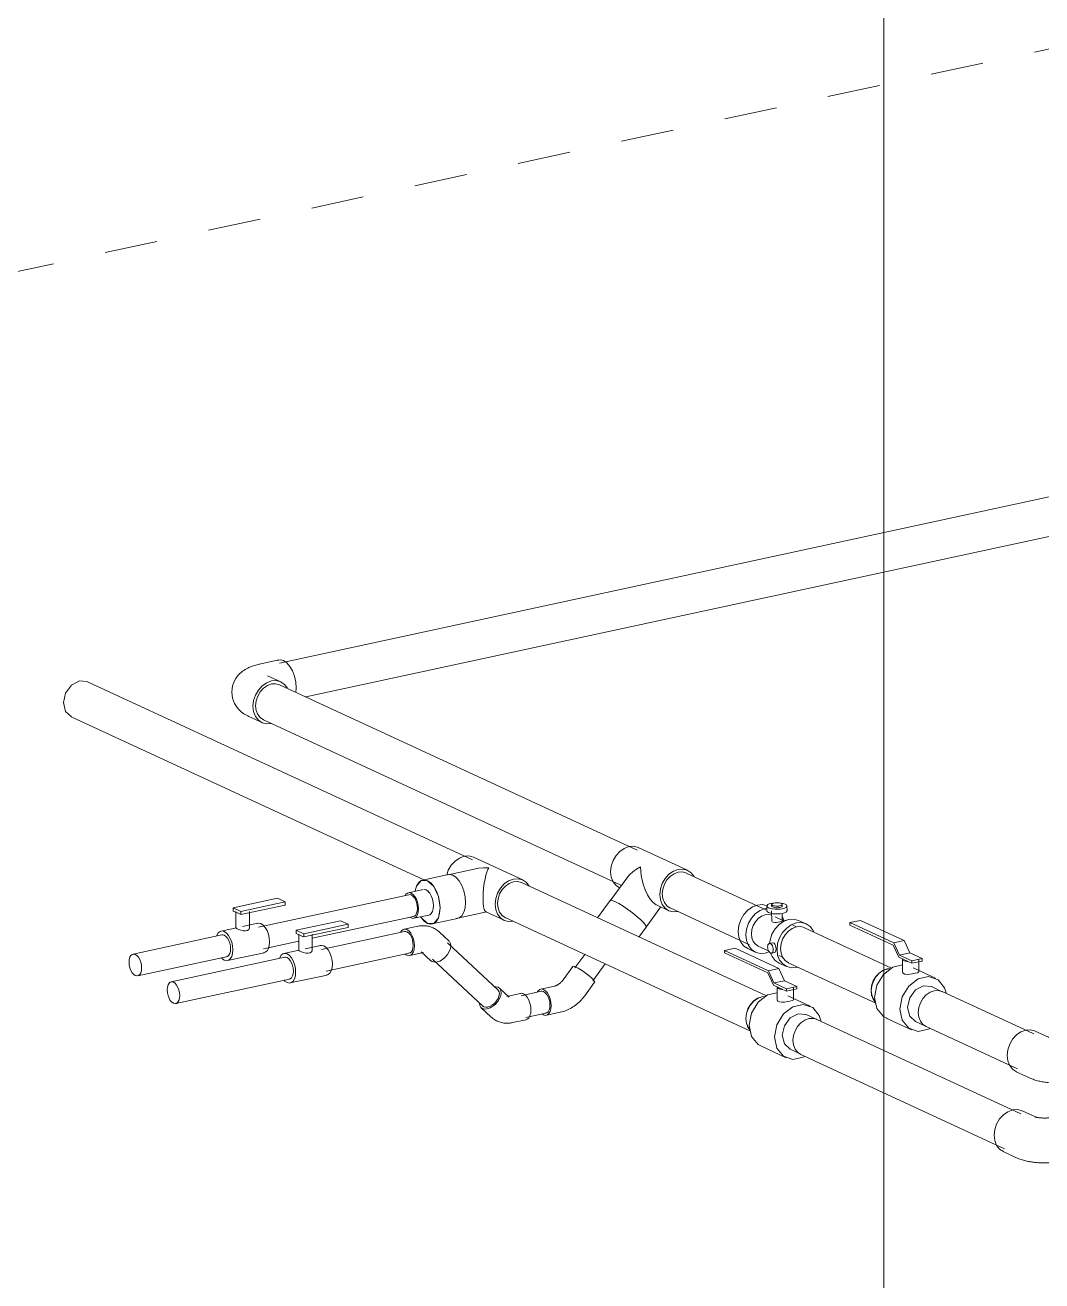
# Model space of a CAD drawing. Header units: metres. Extents: x 63 to 378, y -27 to 78.
# Drawn here: x 366.447 to 368.372, y -13.561 to -11.184 of the extents above; entities that cross this region are included whole.
import ezdxf

# ---------------------------------------------------------------- set-up
doc = ezdxf.new("R2010")
doc.units = ezdxf.units.M
doc.linetypes.add('Centre', pattern=[0.03175, 0.00635, -0.004763, 0.015875, -0.004763])
doc.layers.add('A-FLOR-LEVL', color=7, linetype='Continuous', lineweight=9)
doc.layers.add('P-PIPE', color=7, linetype='Continuous', lineweight=18)
doc.layers.add('G-ANNO-SYMB', color=7, linetype='Continuous', lineweight=9, true_color=0x0091c9)

# ---------------------------------------------------------------- blocks, each defined once
blk = doc.blocks.new('V_C_S - 1_2_-2_ - 2 1_2_-1718182-3D BUITRON TUBERIA')
at = {"layer": 'P-PIPE', "color": 1, "true_color": 0xff0000}
for p, q in [((24.5222, -12.8517), (24.5223, -12.8608)), ((24.5312, -12.8487), (24.5312, -12.8517)), ((24.5356, -12.8461), (24.5339, -12.8465)), ((24.5513, -12.8517), (24.5513, -12.8487)), ((24.5604, -12.8607), (24.5603, -12.8517)), ((24.5312, -12.8607), (24.5313, -12.8799)), ((24.5551, -12.8803), (24.5377, -12.8722)), ((24.5514, -12.8798), (24.5514, -12.8658)), ((24.5544, -12.8799), (24.5515, -12.8719)), ((24.5577, -12.8787), (24.5543, -12.8795)), ((24.5967, -12.8855), (24.5824, -12.8789)), ((24.5771, -12.8904), (24.5712, -12.8877)), ((24.5057, -12.9274), (24.5263, -12.9369)), ((24.5329, -12.9211), (24.5269, -12.9224)), ((24.5321, -12.9214), (24.5329, -12.9211)), ((24.486, -12.9323), (24.5003, -12.9389)), ((24.531, -12.941), (24.537, -12.9397)), ((24.5446, -12.9454), (24.5504, -12.9481)), ((24.5451, -12.9596), (24.5594, -12.9662))]:
    blk.add_line(p, q, dxfattribs=at)
for points in [[(24.468, -12.8999, 0), (24.4692, -12.8887, 0), (24.4729, -12.8778, 0), (24.4787, -12.8678, 0), (24.4863, -12.8594, 0), (24.4951, -12.8533, 0), (24.5046, -12.8498, 0), (24.5141, -12.8491, 0), (24.5225, -12.8512, 0)], [(24.5223, -12.8558, 0), (24.5189, -12.8564, 0), (24.5094, -12.8599, 0), (24.5006, -12.866, 0), (24.493, -12.8744, 0), (24.4872, -12.8844, 0), (24.4835, -12.8954, 0), (24.4823, -12.9065, 0)], [(24.5305, -12.8467, 0), (24.5268, -12.8478, 0), (24.5241, -12.8491, 0), (24.5226, -12.8506, 0), (24.5223, -12.8522, 0), (24.5233, -12.8537, 0), (24.5256, -12.8551, 0), (24.5289, -12.8563, 0), (24.533, -12.8571, 0), (24.5378, -12.8576, 0), (24.5427, -12.8577, 0), (24.5476, -12.8574, 0), (24.552, -12.8567, 0)], [(24.5417, -12.8457, 0), (24.5399, -12.8457, 0), (24.535, -12.846, 0), (24.5305, -12.8467, 0)], [(24.5337, -12.8466, 0), (24.5322, -12.8473, 0), (24.5314, -12.8481, 0), (24.5313, -12.8489, 0), (24.5318, -12.8497, 0), (24.533, -12.8505, 0), (24.5347, -12.8511, 0), (24.5369, -12.8516, 0), (24.5394, -12.8518, 0), (24.542, -12.8519, 0), (24.5446, -12.8517, 0), (24.547, -12.8513, 0)], [(24.547, -12.8543, 0), (24.5446, -12.8547, 0), (24.542, -12.8549, 0), (24.5394, -12.8548, 0), (24.5369, -12.8546, 0), (24.5347, -12.8541, 0), (24.533, -12.8535, 0), (24.5318, -12.8528, 0), (24.5313, -12.8519, 0), (24.5314, -12.8511, 0), (24.5322, -12.8503, 0)], [(24.547, -12.8513, 0), (24.5489, -12.8507, 0), (24.5503, -12.85, 0), (24.5512, -12.8493, 0), (24.5513, -12.8484, 0), (24.5508, -12.8476, 0), (24.5496, -12.8469, 0), (24.5478, -12.8463, 0), (24.5456, -12.8458, 0), (24.5431, -12.8455, 0), (24.5405, -12.8455, 0), (24.538, -12.8457, 0), (24.5356, -12.8461, 0)], [(24.552, -12.8567, 0), (24.5557, -12.8556, 0), (24.5585, -12.8543, 0), (24.56, -12.8528, 0), (24.5603, -12.8512, 0), (24.5593, -12.8497, 0), (24.557, -12.8483, 0), (24.5537, -12.8471, 0), (24.5495, -12.8462, 0), (24.5448, -12.8458, 0)], [(24.5508, -12.8506, 0), (24.5513, -12.8514, 0), (24.5512, -12.8523, 0), (24.5503, -12.8531, 0), (24.5489, -12.8538, 0), (24.547, -12.8543, 0)], [(24.5313, -12.8693, 0), (24.5257, -12.868, 0), (24.519, -12.8684, 0), (24.5122, -12.8709, 0), (24.5058, -12.8753, 0), (24.5004, -12.8813, 0), (24.4963, -12.8884, 0), (24.4937, -12.8963, 0), (24.4928, -12.9043, 0)], [(24.552, -12.8657, 0), (24.5476, -12.8664, 0), (24.5427, -12.8667, 0), (24.5378, -12.8667, 0), (24.533, -12.8662, 0), (24.5289, -12.8653, 0), (24.5256, -12.8642, 0), (24.5233, -12.8627, 0), (24.5223, -12.8612, 0)], [(24.5272, -12.923, 0), (24.5283, -12.9161, 0), (24.5319, -12.9051, 0), (24.5378, -12.8951, 0), (24.5453, -12.8867, 0), (24.5542, -12.8806, 0), (24.5637, -12.8771, 0), (24.5732, -12.8765, 0), (24.5821, -12.8788, 0)], [(24.547, -12.8814, 0), (24.5438, -12.8821, 0), (24.5403, -12.8826, 0), (24.537, -12.8828, 0), (24.5341, -12.8825, 0), (24.5322, -12.8816, 0), (24.5313, -12.8802, 0)], [(24.5514, -12.8797, 0), (24.551, -12.8803, 0), (24.5495, -12.8808, 0), (24.547, -12.8814, 0)], [(24.5603, -12.8602, 0), (24.56, -12.8618, 0), (24.5585, -12.8633, 0), (24.5558, -12.8646, 0), (24.552, -12.8657, 0)], [(24.5565, -12.8795, 0), (24.5572, -12.8789, 0), (24.5581, -12.8787, 0), (24.559, -12.8789, 0)], [(24.4864, -12.9324, 0), (24.4788, -12.9274, 0), (24.4729, -12.9199, 0), (24.4692, -12.9106, 0), (24.468, -12.8999, 0)], [(24.4928, -12.9043, 0), (24.4937, -12.9119, 0), (24.4963, -12.9186, 0), (24.5005, -12.9239, 0), (24.5059, -12.9275, 0)], [(24.6114, -12.9009, 0), (24.6098, -12.8979, 0), (24.604, -12.8904, 0), (24.5964, -12.8854, 0), (24.5875, -12.8831, 0), (24.578, -12.8837, 0), (24.5685, -12.8872, 0), (24.5597, -12.8934, 0), (24.5521, -12.9017, 0), (24.5463, -12.9117, 0), (24.5426, -12.9227, 0), (24.5414, -12.9339, 0)], [(24.4823, -12.9065, 0), (24.4836, -12.9172, 0), (24.4872, -12.9266, 0), (24.4931, -12.934, 0), (24.5007, -12.9391, 0), (24.5096, -12.9413, 0), (24.5191, -12.9407, 0), (24.527, -12.938, 0)], [(24.5343, -12.9342, 0), (24.5342, -12.9318, 0), (24.5336, -12.9294, 0), (24.5328, -12.9271, 0), (24.5316, -12.9251, 0), (24.5303, -12.9236, 0), (24.529, -12.9227, 0), (24.5276, -12.9223, 0), (24.5263, -12.9226, 0), (24.5252, -12.9236, 0), (24.5243, -12.925, 0), (24.5238, -12.927, 0), (24.5236, -12.9292, 0)], [(24.5236, -12.9292, 0), (24.5238, -12.9317, 0), (24.5243, -12.9341, 0), (24.5252, -12.9363, 0), (24.5263, -12.9383, 0), (24.5276, -12.9398, 0), (24.529, -12.9407, 0), (24.5304, -12.9411, 0), (24.5317, -12.9408, 0), (24.5328, -12.9399, 0), (24.5336, -12.9384, 0), (24.5342, -12.9365, 0), (24.5343, -12.9342, 0)], [(24.5341, -12.9211, 0), (24.536, -12.9219, 0), (24.5375, -12.9239, 0), (24.5387, -12.9266, 0), (24.5394, -12.9298, 0), (24.5396, -12.9331, 0)], [(24.5455, -12.9598, 0), (24.5379, -12.9547, 0), (24.532, -12.9473, 0), (24.5292, -12.9409, 0)], [(24.5396, -12.9331, 0), (24.5394, -12.936, 0), (24.5387, -12.9382, 0), (24.5376, -12.9395, 0)], [(24.5414, -12.9339, 0), (24.5426, -12.9445, 0), (24.5463, -12.9539, 0), (24.5522, -12.9614, 0), (24.5598, -12.9664, 0), (24.5686, -12.9687, 0), (24.5782, -12.968, 0), (24.5804, -12.9675, 0)]]:
    blk.add_polyline3d(points, dxfattribs=at)
blk = doc.blocks.new('Tee - PVC - AC PVC _80_-2006739-3D BUITRON TUBERIA')
at = {"layer": 'P-PIPE', "color": 11, "true_color": 0xff8080}
for p, q in [((24.06, -12.8024), (23.9669, -12.7593)), ((23.9739, -12.7807), (23.9187, -12.7926)), ((23.9365, -12.8749), (23.9917, -12.8629)), ((23.9902, -12.8628), (24.0247, -12.8787))]:
    blk.add_line(p, q, dxfattribs=at)
for points in [[(23.916, -12.793, 0), (23.9191, -12.784, 0), (23.9247, -12.7745, 0), (23.9319, -12.7667, 0), (23.9402, -12.7609, 0), (23.9492, -12.7576, 0), (23.9582, -12.757, 0), (23.9666, -12.7592, 0)], [(23.9739, -12.7807, 0), (23.9763, -12.7802, 0), (23.986, -12.7791, 0), (23.9958, -12.7791, 0)], [(23.9958, -12.7791, 0), (23.9939, -12.7828, 0), (23.9921, -12.7876, 0), (23.9903, -12.7934, 0), (23.9887, -12.8004, 0), (23.9872, -12.8086, 0), (23.9859, -12.8177, 0), (23.9851, -12.8276, 0), (23.9848, -12.8375, 0)], [(24.0724, -12.8141, 0), (24.0669, -12.807, 0), (24.0597, -12.8022, 0), (24.0513, -12.8001, 0), (24.0423, -12.8006, 0), (24.0333, -12.8039, 0), (24.025, -12.8097, 0), (24.0178, -12.8176, 0), (24.0122, -12.8271, 0), (24.0088, -12.8375, 0), (24.0076, -12.8481, 0)], [(23.9848, -12.8375, 0), (23.9851, -12.8463, 0), (23.9859, -12.8534, 0), (23.9872, -12.8584, 0), (23.9887, -12.8614, 0), (23.9903, -12.8629, 0)], [(24.0076, -12.8481, 0), (24.0088, -12.8581, 0), (24.0122, -12.867, 0), (24.0178, -12.8741, 0), (24.025, -12.8789, 0), (24.0333, -12.8811, 0), (24.0417, -12.8806, 0)]]:
    blk.add_polyline3d(points, dxfattribs=at)
blk = doc.blocks.new('V_D_R - 1 1_4_-V557-3D BUITRON TUBERIA')
at = {"layer": 'P-PIPE', "color": 11, "true_color": 0xff8080}
for p, q in [((23.5959, -12.8371), (23.512, -12.8552)), ((23.512, -12.8552), (23.5264, -12.8619)), ((23.512, -12.8613), (23.512, -12.8552)), ((23.5264, -12.8619), (23.6103, -12.8438)), ((23.6103, -12.8498), (23.5264, -12.8679)), ((23.6103, -12.8438), (23.5959, -12.8371)), ((23.6103, -12.8498), (23.6103, -12.8438)), ((23.5192, -12.8646), (23.512, -12.8613)), ((23.517, -12.8623), (23.517, -12.8933)), ((23.5264, -12.8679), (23.5197, -12.8648)), ((23.5264, -12.8679), (23.5264, -12.8619)), ((23.5424, -12.8933), (23.5424, -12.8623)), ((23.518, -12.8928), (23.4889, -12.8991)), ((23.5584, -12.8841), (23.5293, -12.8904)), ((23.501, -12.955), (23.5704, -12.94))]:
    blk.add_line(p, q, dxfattribs=at)
for points in [[(23.511, -12.9345, 0), (23.5105, -12.9272, 0), (23.5089, -12.9199, 0), (23.5063, -12.9131, 0), (23.503, -12.9073, 0), (23.4991, -12.9028, 0), (23.4949, -12.8999, 0), (23.4908, -12.8989, 0), (23.4869, -12.8998, 0), (23.4835, -12.9026, 0), (23.481, -12.907, 0), (23.4804, -12.9087, 0)], [(23.5192, -12.8947, 0), (23.5174, -12.8937, 0), (23.517, -12.8932, 0)], [(23.5423, -12.894, 0), (23.5411, -12.8963, 0), (23.5386, -12.898, 0), (23.5349, -12.8988, 0), (23.5306, -12.8985, 0), (23.5263, -12.8974, 0), (23.5223, -12.896, 0), (23.5192, -12.8947, 0)], [(23.5569, -12.8846, 0), (23.5603, -12.8839, 0), (23.5644, -12.8849, 0), (23.5686, -12.8878, 0), (23.5725, -12.8923, 0), (23.5758, -12.8982, 0), (23.5784, -12.905, 0), (23.58, -12.9122, 0), (23.5805, -12.9195, 0)], [(23.5805, -12.9195, 0), (23.58, -12.9263, 0), (23.5784, -12.9321, 0), (23.5758, -12.9365, 0), (23.5725, -12.9393, 0), (23.5686, -12.9402, 0)], [(23.4892, -12.9497, 0), (23.4908, -12.9513, 0), (23.4949, -12.9542, 0), (23.4991, -12.9552, 0), (23.503, -12.9543, 0), (23.5063, -12.9515, 0), (23.5089, -12.9471, 0), (23.5105, -12.9413, 0), (23.511, -12.9345, 0)]]:
    blk.add_polyline3d(points, dxfattribs=at)
blk = doc.blocks.new('V_D_R - 1 1_4_-V558-3D BUITRON TUBERIA')
at = {"layer": 'P-PIPE', "color": 1, "true_color": 0xff0000}
for p, q in [((23.7149, -12.8795), (23.631, -12.8976)), ((23.7292, -12.8861), (23.7149, -12.8795)), ((23.631, -12.8976), (23.6453, -12.9042)), ((23.631, -12.9036), (23.631, -12.8976)), ((23.6382, -12.9069), (23.631, -12.9036)), ((23.636, -12.9047), (23.636, -12.9357)), ((23.6453, -12.9042), (23.7292, -12.8861)), ((23.7292, -12.8922), (23.6453, -12.9103)), ((23.6453, -12.9103), (23.6453, -12.9042)), ((23.6614, -12.9357), (23.6614, -12.9047)), ((23.7292, -12.8922), (23.7292, -12.8861)), ((23.6453, -12.9103), (23.6387, -12.9072)), ((23.6774, -12.9265), (23.6483, -12.9328)), ((23.637, -12.9352), (23.6079, -12.9415)), ((23.6199, -12.9973), (23.6894, -12.9823))]:
    blk.add_line(p, q, dxfattribs=at)
for points in [[(23.6766, -12.9267, 0), (23.6792, -12.9263, 0), (23.6834, -12.9273, 0), (23.6876, -12.9302, 0), (23.6915, -12.9347, 0), (23.6948, -12.9405, 0), (23.6974, -12.9473, 0), (23.699, -12.9546, 0), (23.6995, -12.9619, 0)], [(23.63, -12.9769, 0), (23.6295, -12.9696, 0), (23.6279, -12.9623, 0), (23.6253, -12.9555, 0), (23.622, -12.9497, 0), (23.6181, -12.9451, 0), (23.6139, -12.9423, 0), (23.6097, -12.9413, 0), (23.6059, -12.9422, 0), (23.6025, -12.945, 0), (23.6, -12.9494, 0), (23.5994, -12.951, 0)], [(23.6382, -12.9371, 0), (23.6363, -12.9361, 0), (23.636, -12.9355, 0)], [(23.6613, -12.9363, 0), (23.6601, -12.9386, 0), (23.6576, -12.9404, 0), (23.6539, -12.9412, 0), (23.6496, -12.9409, 0), (23.6452, -12.9398, 0), (23.6413, -12.9384, 0), (23.6382, -12.9371, 0)], [(23.6081, -12.992, 0), (23.6097, -12.9937, 0), (23.6139, -12.9965, 0), (23.6181, -12.9975, 0), (23.622, -12.9966, 0), (23.6253, -12.9938, 0), (23.6279, -12.9894, 0), (23.6295, -12.9836, 0), (23.63, -12.9769, 0)], [(23.6995, -12.9619, 0), (23.699, -12.9686, 0), (23.6974, -12.9744, 0), (23.6948, -12.9789, 0), (23.6915, -12.9816, 0), (23.6876, -12.9825, 0)]]:
    blk.add_polyline3d(points, dxfattribs=at)
blk = doc.blocks.new('Coupling Reducing - PVC - AC PVC _80_-2108064-3D BUITRON TUBERIA')
at = {"layer": 'P-PIPE', "color": 11, "true_color": 0xff8080}
for p, q in [((23.9186, -12.7921), (23.8706, -12.8025)), ((23.8717, -12.8204), (23.8436, -12.8265)), ((23.8704, -12.8209), (23.8717, -12.8204)), ((23.8813, -12.8243), (23.88, -12.8231)), ((23.854, -12.8749), (23.8822, -12.8689)), ((23.8885, -12.8857), (23.9366, -12.8753))]:
    blk.add_line(p, q, dxfattribs=at)
for points in [[(23.9036, -12.8552, 0), (23.9027, -12.8444, 0), (23.9003, -12.8335, 0), (23.8965, -12.8234, 0), (23.8916, -12.8147, 0), (23.8858, -12.808, 0), (23.8796, -12.8037, 0), (23.8734, -12.8022, 0), (23.8676, -12.8036, 0), (23.8626, -12.8077, 0), (23.8588, -12.8143, 0), (23.8564, -12.8229, 0)], [(23.8564, -12.823, 0), (23.8588, -12.8143, 0), (23.8676, -12.8036, 0), (23.8796, -12.8037, 0), (23.8916, -12.8147, 0), (23.9003, -12.8335, 0), (23.9036, -12.8552, 0)], [(23.9164, -12.7929, 0), (23.9214, -12.7918, 0), (23.9276, -12.7933, 0), (23.9338, -12.7976, 0), (23.9396, -12.8043, 0), (23.9446, -12.813, 0), (23.9484, -12.8231, 0), (23.9508, -12.834, 0), (23.9516, -12.8448, 0)], [(23.8628, -12.8572, 0), (23.8623, -12.8509, 0), (23.8609, -12.8446, 0), (23.8587, -12.8387, 0), (23.8558, -12.8336, 0), (23.8524, -12.8297, 0), (23.8488, -12.8272, 0), (23.8452, -12.8263, 0), (23.8418, -12.8271, 0), (23.8389, -12.8295, 0), (23.8375, -12.8316, 0)], [(23.8733, -12.8203, 0), (23.8769, -12.8211, 0), (23.8806, -12.8236, 0)], [(23.8811, -12.8241, 0), (23.8839, -12.8275, 0), (23.8868, -12.8326, 0), (23.889, -12.8385, 0), (23.8904, -12.8448, 0), (23.8909, -12.8511, 0)], [(23.8463, -12.8727, 0), (23.8488, -12.8742, 0), (23.8524, -12.8751, 0), (23.8558, -12.8743, 0), (23.8587, -12.8719, 0), (23.8609, -12.8681, 0), (23.8623, -12.863, 0), (23.8628, -12.8572, 0)], [(23.8666, -12.8721, 0), (23.8676, -12.8735, 0), (23.8733, -12.8802, 0), (23.8796, -12.8845, 0), (23.8858, -12.886, 0), (23.8916, -12.8846, 0), (23.8965, -12.8805, 0), (23.9003, -12.8739, 0), (23.9027, -12.8653, 0), (23.9036, -12.8552, 0)], [(23.9036, -12.8552, 0), (23.9003, -12.8739, 0), (23.8916, -12.8846, 0), (23.8796, -12.8845, 0), (23.8676, -12.8735, 0), (23.8667, -12.8722, 0)], [(23.8909, -12.8511, 0), (23.8904, -12.857, 0), (23.889, -12.862, 0), (23.8868, -12.8658, 0), (23.8839, -12.8682, 0), (23.8822, -12.8689, 0)], [(23.9516, -12.8448, 0), (23.9508, -12.8549, 0), (23.9484, -12.8635, 0), (23.9446, -12.8701, 0), (23.9396, -12.8742, 0), (23.9338, -12.8756, 0)]]:
    blk.add_polyline3d(points, dxfattribs=at)
blk = doc.blocks.new('Ball_Valve-Brass-Standard_Port-WATTS-WBVS3-0_38_Thru_3_00_Inch-Soldered - 2 1_2_-2001144-3D BUITRON TUBERIA')
at = {"layer": 'P-PIPE', "color": 1, "true_color": 0xff0000}
for p, q in [((24.6992, -12.8788), (24.6794, -12.8831)), ((24.6992, -12.8788), (24.7821, -12.9171)), ((24.7623, -12.9214), (24.6794, -12.8831)), ((24.6794, -12.8831), (24.6794, -12.8878)), ((24.6794, -12.8878), (24.7611, -12.9256)), ((24.7611, -12.9256), (24.7718, -12.9486)), ((24.7821, -12.9171), (24.7623, -12.9214)), ((24.773, -12.9444), (24.7623, -12.9214)), ((24.7821, -12.9171), (24.7928, -12.9402)), ((24.7718, -12.9486), (24.79, -12.957)), ((24.773, -12.9444), (24.7928, -12.9402)), ((24.7967, -12.9554), (24.773, -12.9444)), ((24.7788, -12.9524), (24.7788, -12.9764)), ((24.7928, -12.9402), (24.8165, -12.9511)), ((24.8165, -12.9511), (24.7967, -12.9554)), ((24.81, -12.9764), (24.81, -12.9524)), ((24.8165, -12.9511), (24.8165, -12.9559)), ((24.7907, -12.9574), (24.7967, -12.9601)), ((24.7967, -12.9601), (24.7967, -12.9554)), ((24.8165, -12.9559), (24.7967, -12.9601)), ((24.8412, -12.9883), (24.7993, -12.9689)), ((24.8542, -13.0138), (24.8338, -13.0043)), ((24.748, -13.0638), (24.7959, -13.086)), ((24.8033, -13.07), (24.8238, -13.0795))]:
    blk.add_line(p, q, dxfattribs=at)
for points in [[(24.7788, -12.9522, 0), (24.7788, -12.9527, 0), (24.7796, -12.954, 0), (24.7815, -12.9551, 0), (24.7842, -12.9561, 0), (24.7876, -12.9568, 0), (24.79, -12.9571, 0)], [(24.7198, -13.0118, 0), (24.7208, -13.0026, 0), (24.7238, -12.9937, 0), (24.7286, -12.9856, 0), (24.7348, -12.9788, 0), (24.742, -12.9738, 0), (24.7497, -12.971, 0), (24.7565, -12.9704, 0)], [(24.7261, -13.0246, 0), (24.7305, -13.0014, 0), (24.7429, -12.981, 0), (24.7607, -12.9673, 0), (24.7789, -12.963, 0)], [(24.7788, -12.9769, 0), (24.7801, -12.979, 0), (24.7832, -12.9805, 0), (24.7876, -12.981, 0), (24.7928, -12.9807, 0), (24.7982, -12.9799, 0), (24.8032, -12.979, 0)], [(24.8032, -12.979, 0), (24.8071, -12.978, 0), (24.8094, -12.9771, 0), (24.81, -12.9762, 0)], [(24.8618, -13.016, 0), (24.8586, -13.0064, 0), (24.8463, -12.9912, 0), (24.8284, -12.9852, 0), (24.8087, -12.9895, 0), (24.7908, -13.0032, 0), (24.7785, -13.0236, 0), (24.7741, -13.0468, 0)], [(24.7278, -13.0334, 0), (24.7238, -13.0281, 0), (24.7208, -13.0204, 0), (24.7198, -13.0118, 0)], [(24.7503, -13.0648, 0), (24.7429, -13.0609, 0), (24.7305, -13.0458, 0), (24.7261, -13.0246, 0)], [(24.8335, -13.0042, 0), (24.8186, -13.0028, 0), (24.8036, -13.0106, 0), (24.7927, -13.0256, 0), (24.7887, -13.0436, 0)], [(24.7741, -13.0468, 0), (24.7785, -13.068, 0), (24.7908, -13.0831, 0), (24.8087, -13.0891, 0), (24.8284, -13.0848, 0), (24.831, -13.0835, 0)], [(24.7887, -13.0436, 0), (24.7927, -13.0599, 0), (24.8036, -13.0701, 0)]]:
    blk.add_polyline3d(points, dxfattribs=at)
blk = doc.blocks.new('Ball_Valve-Brass-Standard_Port-WATTS-WBVS3-0_38_Thru_3_00_Inch-Soldered - 2 1_2_-V559-3D BUITRON TUBERIA')
at = {"layer": 'P-PIPE', "color": 11, "true_color": 0xff8080}
for p, q in [((24.462, -12.9316), (24.4422, -12.9359)), ((24.525, -12.9742), (24.4422, -12.9359)), ((24.4422, -12.9359), (24.4422, -12.9406)), ((24.4422, -12.9406), (24.5238, -12.9784)), ((24.462, -12.9316), (24.5448, -12.9699)), ((24.5448, -12.9699), (24.525, -12.9742)), ((24.5357, -12.9972), (24.525, -12.9742)), ((24.5448, -12.9699), (24.5556, -12.993)), ((24.5238, -12.9784), (24.5346, -13.0014)), ((24.5346, -13.0014), (24.5527, -13.0098)), ((24.5357, -12.9972), (24.5556, -12.993)), ((24.5594, -13.0082), (24.5357, -12.9972)), ((24.5556, -12.993), (24.5792, -13.0039)), ((24.5415, -13.0051), (24.5415, -13.0292)), ((24.5535, -13.0102), (24.5594, -13.0129)), ((24.5792, -13.0039), (24.5594, -13.0082)), ((24.5594, -13.0129), (24.5594, -13.0082)), ((24.5792, -13.0087), (24.5594, -13.0129)), ((24.6039, -13.0411), (24.5621, -13.0217)), ((24.5727, -13.0292), (24.5727, -13.0051)), ((24.5792, -13.0039), (24.5792, -13.0087)), ((24.6169, -13.0665), (24.5965, -13.0571)), ((24.5107, -13.1166), (24.5587, -13.1388)), ((24.5661, -13.1228), (24.5865, -13.1322))]:
    blk.add_line(p, q, dxfattribs=at)
for points in [[(24.4826, -13.0646, 0), (24.4836, -13.0554, 0), (24.4866, -13.0465, 0), (24.4913, -13.0384, 0), (24.4975, -13.0316, 0), (24.5047, -13.0266, 0), (24.5125, -13.0238, 0), (24.5192, -13.0232, 0)], [(24.4889, -13.0774, 0), (24.4933, -13.0542, 0), (24.5056, -13.0338, 0), (24.5234, -13.0201, 0), (24.5416, -13.0158, 0)], [(24.5415, -13.0051, 0), (24.5415, -13.0055, 0), (24.5424, -13.0068, 0), (24.5442, -13.0079, 0), (24.5469, -13.0089, 0), (24.5503, -13.0096, 0), (24.5527, -13.0099, 0)], [(24.6245, -13.0687, 0), (24.6214, -13.0591, 0), (24.609, -13.044, 0), (24.5912, -13.038, 0), (24.5714, -13.0423, 0), (24.5536, -13.056, 0), (24.5412, -13.0764, 0), (24.5368, -13.0995, 0)], [(24.5415, -13.0297, 0), (24.5429, -13.0318, 0), (24.5459, -13.0333, 0), (24.5504, -13.0338, 0), (24.5556, -13.0335, 0), (24.561, -13.0327, 0), (24.5659, -13.0318, 0)], [(24.5659, -13.0318, 0), (24.5698, -13.0308, 0), (24.5722, -13.0299, 0), (24.5727, -13.0289, 0)], [(24.4906, -13.0862, 0), (24.4866, -13.0809, 0), (24.4836, -13.0732, 0), (24.4826, -13.0646, 0)], [(24.5962, -13.057, 0), (24.5813, -13.0556, 0), (24.5663, -13.0634, 0), (24.5554, -13.0784, 0), (24.5514, -13.0964, 0)], [(24.513, -13.1176, 0), (24.5056, -13.1137, 0), (24.4933, -13.0986, 0), (24.4889, -13.0774, 0)], [(24.5514, -13.0964, 0), (24.5554, -13.1127, 0), (24.5663, -13.1229, 0)], [(24.5368, -13.0995, 0), (24.5412, -13.1208, 0), (24.5536, -13.1359, 0), (24.5714, -13.1419, 0), (24.5912, -13.1376, 0), (24.5937, -13.1363, 0)]]:
    blk.add_polyline3d(points, dxfattribs=at)
blk = doc.blocks.new('Elbow - PVC - AC PVC _80_-2192222-3D BUITRON TUBERIA')
at = {"layer": 'P-PIPE', "color": 1, "true_color": 0xff0000}
for p, q in [((23.5983, -12.386), (23.5616, -12.3939)), ((23.6021, -12.4275), (23.577, -12.4159)), ((23.6312, -12.4386), (23.6306, -12.4473)), ((23.5414, -12.493), (23.5664, -12.5046))]:
    blk.add_line(p, q, dxfattribs=at)
for points in [[(23.5092, -12.4467, 0), (23.5096, -12.4408, 0), (23.5107, -12.4352, 0), (23.5123, -12.4299, 0), (23.5144, -12.4252, 0), (23.5168, -12.4211, 0), (23.5193, -12.4175, 0), (23.522, -12.4143, 0), (23.5246, -12.4117, 0), (23.5271, -12.4094, 0), (23.5297, -12.4074, 0), (23.5321, -12.4056, 0), (23.5345, -12.4041, 0), (23.5369, -12.4027, 0), (23.5392, -12.4015, 0), (23.5414, -12.4004, 0), (23.5436, -12.3994, 0), (23.5458, -12.3986, 0), (23.548, -12.3977, 0), (23.5502, -12.397, 0), (23.5523, -12.3963, 0), (23.5545, -12.3957, 0), (23.5566, -12.3951, 0), (23.5588, -12.3945, 0), (23.561, -12.394, 0), (23.5616, -12.3939, 0)], [(23.596, -12.3867, 0), (23.601, -12.3857, 0), (23.6072, -12.3872, 0), (23.6134, -12.3914, 0), (23.6192, -12.3981, 0), (23.6242, -12.4068, 0), (23.628, -12.4169, 0), (23.6304, -12.4278, 0), (23.6312, -12.4386, 0)], [(23.6146, -12.4393, 0), (23.6091, -12.4322, 0), (23.6018, -12.4273, 0), (23.5934, -12.4251, 0), (23.5843, -12.4257, 0), (23.5752, -12.429, 0), (23.5667, -12.4349, 0), (23.5595, -12.4429, 0), (23.5539, -12.4524, 0), (23.5504, -12.4629, 0), (23.5492, -12.4736, 0)], [(23.5092, -12.4467, 0), (23.5096, -12.4526, 0), (23.5107, -12.4582, 0), (23.5123, -12.4635, 0), (23.5144, -12.4682, 0), (23.5168, -12.4724, 0), (23.5193, -12.476, 0), (23.522, -12.4791, 0), (23.5246, -12.4817, 0), (23.5271, -12.484, 0), (23.5297, -12.486, 0), (23.5321, -12.4878, 0), (23.5345, -12.4893, 0), (23.5369, -12.4907, 0), (23.5392, -12.4919, 0), (23.5414, -12.493, 0)], [(23.5492, -12.4736, 0), (23.5504, -12.4837, 0), (23.5539, -12.4927, 0), (23.5595, -12.4999, 0), (23.5667, -12.5047, 0), (23.5752, -12.5069, 0), (23.5843, -12.5063, 0)]]:
    blk.add_polyline3d(points, dxfattribs=at)
blk = doc.blocks.new('Elbow - PVC - AC PVC _80_-2108045-3D BUITRON TUBERIA')
at = {"layer": 'P-PIPE', "color": 1, "true_color": 0xff0000}
for p, q in [((25.0552, -13.0999), (25.0301, -13.0883)), ((25.1252, -13.0926), (25.0885, -13.1005)), ((24.9944, -13.1654), (25.0195, -13.1769)), ((25.1064, -13.1835), (25.1431, -13.1756))]:
    blk.add_line(p, q, dxfattribs=at)
for points in [[(24.9772, -13.1344, 0), (24.9784, -13.1237, 0), (24.9819, -13.1132, 0), (24.9875, -13.1037, 0), (24.9947, -13.0957, 0), (25.0032, -13.0898, 0), (25.0123, -13.0865, 0), (25.0214, -13.0859, 0), (25.0298, -13.0881, 0)], [(25.1229, -13.0933, 0), (25.128, -13.0923, 0), (25.1342, -13.0938, 0), (25.1404, -13.098, 0), (25.1462, -13.1047, 0), (25.1511, -13.1134, 0), (25.1549, -13.1235, 0), (25.1573, -13.1343, 0), (25.1581, -13.1451, 0)], [(25.0549, -13.0997, 0), (25.0549, -13.0998, 0), (25.0551, -13.0998, 0), (25.0554, -13.0999, 0), (25.0558, -13.1, 0), (25.0563, -13.1002, 0), (25.0568, -13.1003, 0), (25.0575, -13.1004, 0), (25.0582, -13.1006, 0), (25.059, -13.1007, 0), (25.0598, -13.1009, 0), (25.0607, -13.101, 0), (25.0617, -13.1012, 0), (25.0626, -13.1013, 0), (25.0637, -13.1014, 0), (25.0647, -13.1015, 0), (25.0658, -13.1016, 0), (25.067, -13.1017, 0), (25.0681, -13.1018, 0), (25.0693, -13.1018, 0), (25.0705, -13.1019, 0), (25.0716, -13.1019, 0), (25.0728, -13.1019, 0), (25.074, -13.1019, 0), (25.0752, -13.1019, 0), (25.0764, -13.1018, 0), (25.0776, -13.1018, 0), (25.0787, -13.1017, 0), (25.0799, -13.1017, 0), (25.081, -13.1016, 0), (25.082, -13.1015, 0), (25.0831, -13.1013, 0), (25.0841, -13.1012, 0), (25.0851, -13.1011, 0), (25.086, -13.1009, 0), (25.0868, -13.1008, 0), (25.0876, -13.1007, 0), (25.0884, -13.1005, 0), (25.0885, -13.1005, 0)], [(24.9947, -13.1655, 0), (24.9875, -13.1606, 0), (24.9819, -13.1535, 0), (24.9784, -13.1445, 0), (24.9772, -13.1344, 0)], [(25.1581, -13.1451, 0), (25.1573, -13.1552, 0), (25.1549, -13.1638, 0), (25.1511, -13.1704, 0), (25.1462, -13.1745, 0), (25.1404, -13.1759, 0)], [(25.0195, -13.1769, 0), (25.0217, -13.1779, 0), (25.0239, -13.1788, 0), (25.0261, -13.1796, 0), (25.0283, -13.1804, 0), (25.0304, -13.1811, 0), (25.0326, -13.1817, 0), (25.0347, -13.1823, 0), (25.0369, -13.1829, 0), (25.039, -13.1834, 0), (25.0412, -13.1838, 0), (25.0434, -13.1842, 0), (25.0456, -13.1846, 0), (25.0478, -13.185, 0), (25.05, -13.1853, 0), (25.0522, -13.1856, 0), (25.0544, -13.1858, 0), (25.0566, -13.1861, 0), (25.0589, -13.1863, 0), (25.0611, -13.1864, 0), (25.0634, -13.1866, 0), (25.0656, -13.1867, 0), (25.0679, -13.1868, 0), (25.0701, -13.1868, 0), (25.0724, -13.1868, 0), (25.0747, -13.1868, 0), (25.0769, -13.1868, 0), (25.0792, -13.1867, 0), (25.0815, -13.1866, 0), (25.0837, -13.1865, 0), (25.086, -13.1864, 0), (25.0882, -13.1862, 0), (25.0905, -13.186, 0), (25.0927, -13.1857, 0), (25.0949, -13.1855, 0), (25.0971, -13.1852, 0), (25.0993, -13.1848, 0), (25.1015, -13.1845, 0), (25.1037, -13.1841, 0), (25.1058, -13.1836, 0), (25.1064, -13.1835, 0)]]:
    blk.add_polyline3d(points, dxfattribs=at)
blk = doc.blocks.new('Elbow - PVC - AC PVC _80_-2596460-3D BUITRON TUBERIA')
at = {"layer": 'P-PIPE', "color": 11, "true_color": 0xff8080}
for p, q in [((25.0305, -13.251), (25.0054, -13.2394)), ((25.1005, -13.2437), (25.0638, -13.2516)), ((24.9697, -13.3165), (24.9948, -13.3281)), ((25.0817, -13.3346), (25.1184, -13.3267))]:
    blk.add_line(p, q, dxfattribs=at)
for points in [[(24.9525, -13.2855, 0), (24.9537, -13.2748, 0), (24.9572, -13.2644, 0), (24.9628, -13.2548, 0), (24.97, -13.2468, 0), (24.9785, -13.241, 0), (24.9876, -13.2377, 0), (24.9966, -13.2371, 0), (25.0051, -13.2393, 0)], [(25.0302, -13.2509, 0), (25.0302, -13.2509, 0), (25.0304, -13.251, 0), (25.0307, -13.2511, 0), (25.0311, -13.2512, 0), (25.0316, -13.2513, 0), (25.0321, -13.2514, 0), (25.0328, -13.2516, 0), (25.0335, -13.2517, 0), (25.0343, -13.2519, 0), (25.0351, -13.252, 0), (25.036, -13.2522, 0), (25.0369, -13.2523, 0), (25.0379, -13.2524, 0), (25.039, -13.2526, 0), (25.04, -13.2527, 0), (25.0411, -13.2528, 0), (25.0423, -13.2528, 0), (25.0434, -13.2529, 0), (25.0446, -13.253, 0), (25.0457, -13.253, 0), (25.0469, -13.253, 0), (25.0481, -13.253, 0), (25.0493, -13.253, 0), (25.0505, -13.253, 0), (25.0517, -13.253, 0), (25.0529, -13.2529, 0), (25.054, -13.2529, 0), (25.0551, -13.2528, 0), (25.0563, -13.2527, 0), (25.0573, -13.2526, 0), (25.0584, -13.2525, 0), (25.0594, -13.2524, 0), (25.0604, -13.2522, 0), (25.0613, -13.2521, 0), (25.0621, -13.2519, 0), (25.0629, -13.2518, 0), (25.0637, -13.2516, 0), (25.0638, -13.2516, 0)], [(25.0982, -13.2444, 0), (25.1033, -13.2434, 0), (25.1095, -13.2449, 0), (25.1157, -13.2492, 0), (25.1214, -13.2559, 0), (25.1264, -13.2646, 0), (25.1302, -13.2747, 0), (25.1326, -13.2855, 0), (25.1334, -13.2963, 0)], [(24.97, -13.3166, 0), (24.9628, -13.3118, 0), (24.9572, -13.3047, 0), (24.9537, -13.2957, 0), (24.9525, -13.2855, 0)], [(25.1334, -13.2963, 0), (25.1326, -13.3063, 0), (25.1302, -13.315, 0), (25.1264, -13.3215, 0), (25.1214, -13.3257, 0), (25.1157, -13.327, 0)], [(24.9948, -13.3281, 0), (24.997, -13.3291, 0), (24.9992, -13.33, 0), (25.0014, -13.3308, 0), (25.0036, -13.3315, 0), (25.0057, -13.3322, 0), (25.0079, -13.3329, 0), (25.01, -13.3335, 0), (25.0122, -13.334, 0), (25.0143, -13.3345, 0), (25.0165, -13.335, 0), (25.0187, -13.3354, 0), (25.0209, -13.3358, 0), (25.023, -13.3361, 0), (25.0252, -13.3364, 0), (25.0275, -13.3367, 0), (25.0297, -13.337, 0), (25.0319, -13.3372, 0), (25.0341, -13.3374, 0), (25.0364, -13.3376, 0), (25.0386, -13.3377, 0), (25.0409, -13.3378, 0), (25.0432, -13.3379, 0), (25.0454, -13.338, 0), (25.0477, -13.338, 0), (25.05, -13.338, 0), (25.0522, -13.3379, 0), (25.0545, -13.3379, 0), (25.0568, -13.3378, 0), (25.059, -13.3377, 0), (25.0613, -13.3375, 0), (25.0635, -13.3373, 0), (25.0657, -13.3371, 0), (25.068, -13.3369, 0), (25.0702, -13.3366, 0), (25.0724, -13.3363, 0), (25.0746, -13.336, 0), (25.0768, -13.3356, 0), (25.079, -13.3352, 0), (25.0811, -13.3348, 0), (25.0817, -13.3346, 0)]]:
    blk.add_polyline3d(points, dxfattribs=at)
blk = doc.blocks.new('Elbow - PVC - AC PVC _80_-2596531-3D BUITRON TUBERIA')
at = {"layer": 'P-PIPE', "color": 1, "true_color": 0xff0000}
for p, q in [((24.1551, -12.966), (24.1365, -12.9913)), ((24.1775, -13.0214), (24.1961, -12.9961)), ((24.1203, -13.0032), (24.0941, -13.0088)), ((24.0964, -13.0558), (24.0995, -13.0578)), ((24.1048, -13.0585), (24.1311, -13.0528))]:
    blk.add_line(p, q, dxfattribs=at)
for points in [[(24.155, -12.9666, 0), (24.1556, -12.9657, 0), (24.1575, -12.966, 0), (24.1607, -12.9672, 0)], [(24.1607, -12.9672, 0), (24.165, -12.9694, 0), (24.1699, -12.9724, 0), (24.1752, -12.9759, 0), (24.1806, -12.9799, 0), (24.1856, -12.9839, 0), (24.1899, -12.9877, 0), (24.1932, -12.991, 0), (24.1954, -12.9937, 0), (24.1962, -12.9955, 0), (24.1956, -12.9963, 0)], [(24.1365, -12.9913, 0), (24.1358, -12.9924, 0), (24.135, -12.9934, 0), (24.1341, -12.9943, 0), (24.1333, -12.9952, 0), (24.1324, -12.9961, 0), (24.1316, -12.9969, 0), (24.1307, -12.9977, 0), (24.1298, -12.9984, 0), (24.1289, -12.9991, 0), (24.128, -12.9997, 0), (24.1272, -13.0003, 0), (24.1263, -13.0008, 0), (24.1255, -13.0013, 0), (24.1246, -13.0017, 0), (24.1238, -13.0021, 0), (24.123, -13.0024, 0), (24.1222, -13.0027, 0), (24.1215, -13.0029, 0), (24.1208, -13.0031, 0), (24.1203, -13.0032, 0)], [(24.0995, -13.0096, 0), (24.0958, -13.0087, 0), (24.0923, -13.0095, 0), (24.0893, -13.0119, 0), (24.0876, -13.0147, 0)], [(24.0995, -13.0578, 0), (24.1032, -13.0587, 0), (24.1066, -13.0579, 0), (24.1096, -13.0554, 0), (24.1119, -13.0515, 0), (24.1133, -13.0463, 0), (24.1138, -13.0403, 0), (24.1133, -13.0338, 0), (24.1119, -13.0274, 0), (24.1096, -13.0213, 0), (24.1066, -13.0161, 0), (24.1032, -13.0121, 0), (24.0995, -13.0096, 0)], [(24.1311, -13.0528, 0), (24.1339, -13.0522, 0), (24.1367, -13.0514, 0), (24.1395, -13.0505, 0), (24.1422, -13.0494, 0), (24.1449, -13.0483, 0), (24.1475, -13.047, 0), (24.1501, -13.0457, 0), (24.1526, -13.0442, 0), (24.1551, -13.0427, 0), (24.1575, -13.0411, 0), (24.1599, -13.0394, 0), (24.1622, -13.0376, 0), (24.1644, -13.0357, 0), (24.1666, -13.0337, 0), (24.1687, -13.0317, 0), (24.1707, -13.0296, 0), (24.1727, -13.0274, 0), (24.1746, -13.0252, 0), (24.1764, -13.0229, 0), (24.1775, -13.0214, 0)]]:
    blk.add_polyline3d(points, dxfattribs=at)
blk = doc.blocks.new('Tee - PVC - AC PVC _80_-V569-3D BUITRON TUBERIA')
at = {"layer": 'P-PIPE', "color": 1, "true_color": 0xff0000}
for p, q in [((24.3719, -12.7841), (24.2788, -12.741)), ((24.2588, -12.7963), (24.2255, -12.8417)), ((24.3843, -12.7959), (24.3788, -12.7888)), ((24.2435, -12.8174), (24.2366, -12.8128)), ((24.2934, -12.8914), (24.321, -12.8537)), ((24.3068, -12.8453), (24.3126, -12.8494)), ((24.313, -12.8496), (24.3366, -12.8605))]:
    blk.add_line(p, q, dxfattribs=at)
for points in [[(24.2366, -12.8128, 0), (24.231, -12.8057, 0), (24.2276, -12.7968, 0), (24.2264, -12.7867, 0), (24.2276, -12.7761, 0), (24.231, -12.7658, 0), (24.2366, -12.7563, 0), (24.2438, -12.7484, 0), (24.2521, -12.7426, 0), (24.2611, -12.7393, 0), (24.2701, -12.7387, 0), (24.2785, -12.7409, 0)], [(24.2577, -12.7978, 0), (24.2625, -12.792, 0), (24.2684, -12.7867, 0), (24.2753, -12.782, 0), (24.2831, -12.7778, 0)], [(24.2831, -12.7778, 0), (24.2833, -12.7856, 0), (24.2842, -12.794, 0), (24.2859, -12.8028, 0), (24.2884, -12.812, 0), (24.2917, -12.8213, 0), (24.296, -12.8303, 0), (24.3011, -12.8386, 0), (24.3068, -12.8453, 0)], [(24.3788, -12.7888, 0), (24.3716, -12.784, 0), (24.3632, -12.7818, 0), (24.3542, -12.7824, 0), (24.3452, -12.7857, 0), (24.3369, -12.7915, 0), (24.3297, -12.7994, 0), (24.3241, -12.8088, 0), (24.3207, -12.8192, 0), (24.3195, -12.8298, 0), (24.3207, -12.8399, 0), (24.3241, -12.8488, 0), (24.3297, -12.8558, 0)], [(24.3297, -12.8558, 0), (24.3369, -12.8606, 0), (24.3452, -12.8628, 0), (24.3536, -12.8623, 0)]]:
    blk.add_polyline3d(points, dxfattribs=at)
blk = doc.blocks.new('Coupling Reducing - PVC - AC PVC _80_-2108065-3D BUITRON TUBERIA')
at = {"layer": 'P-PIPE', "color": 1, "true_color": 0xff0000}
for p, q in [((24.2252, -12.8414), (24.2013, -12.8739)), ((24.2801, -12.9104), (24.2938, -12.8917))]:
    blk.add_line(p, q, dxfattribs=at)
for points in [[(24.2249, -12.8423, 0), (24.226, -12.8409, 0), (24.2293, -12.8413, 0), (24.2346, -12.8434, 0), (24.2417, -12.847, 0), (24.25, -12.852, 0), (24.2589, -12.858, 0), (24.2678, -12.8646, 0), (24.2762, -12.8713, 0), (24.2835, -12.8776, 0)], [(24.2835, -12.8776, 0), (24.2891, -12.8833, 0), (24.2927, -12.8878, 0), (24.294, -12.8908, 0), (24.293, -12.8922, 0)]]:
    blk.add_polyline3d(points, dxfattribs=at)
blk = doc.blocks.new('Elbow - PVC - AC PVC _80_-2596551-3D BUITRON TUBERIA')
at = {"layer": 'P-PIPE', "color": 1, "true_color": 0xff0000}
for p, q in [((24.0344, -13.0244), (24.0159, -13.0071)), ((24.0559, -13.0171), (24.0296, -13.0228)), ((23.9812, -13.0442), (23.9998, -13.0615)), ((24.0404, -13.0724), (24.0666, -13.0668))]:
    blk.add_line(p, q, dxfattribs=at)
for points in [[(23.9837, -13.0459, 0), (23.9879, -13.0469, 0), (23.9929, -13.0465, 0), (23.9982, -13.0446, 0), (24.0035, -13.0415, 0), (24.0085, -13.0373, 0), (24.0129, -13.0323, 0), (24.0162, -13.0268, 0), (24.0184, -13.0212, 0), (24.0192, -13.016, 0), (24.0186, -13.0114, 0), (24.0166, -13.0078, 0), (24.0134, -13.0054, 0)], [(24.0134, -13.0054, 0), (24.0092, -13.0044, 0), (24.0068, -13.0044, 0)], [(24.0545, -13.0175, 0), (24.0575, -13.0169, 0), (24.0612, -13.0178, 0)], [(24.0612, -13.0178, 0), (24.0649, -13.0204, 0), (24.0684, -13.0244, 0), (24.0713, -13.0296, 0), (24.0736, -13.0356, 0), (24.0751, -13.0421, 0), (24.0755, -13.0486, 0), (24.0751, -13.0546, 0), (24.0736, -13.0597, 0), (24.0713, -13.0637, 0), (24.0684, -13.0661, 0), (24.0649, -13.0669, 0)], [(23.9779, -13.0353, 0), (23.9785, -13.0398, 0), (23.9805, -13.0435, 0), (23.9837, -13.0459, 0)], [(23.9998, -13.0615, 0), (24.0014, -13.063, 0), (24.0032, -13.0644, 0), (24.005, -13.0657, 0), (24.0069, -13.0669, 0), (24.0088, -13.0681, 0), (24.0108, -13.0691, 0), (24.0115, -13.0694, 0)], [(24.0115, -13.0694, 0), (24.0135, -13.0703, 0), (24.0156, -13.0711, 0), (24.0178, -13.0717, 0), (24.02, -13.0723, 0), (24.0222, -13.0728, 0), (24.0244, -13.0731, 0), (24.0266, -13.0733, 0), (24.0288, -13.0735, 0), (24.031, -13.0735, 0), (24.0332, -13.0734, 0), (24.0354, -13.0732, 0), (24.0375, -13.0729, 0), (24.0396, -13.0726, 0), (24.0404, -13.0724, 0)]]:
    blk.add_polyline3d(points, dxfattribs=at)
blk = doc.blocks.new('Elbow - PVC - AC PVC _80_-2596576-3D BUITRON TUBERIA')
at = {"layer": 'P-PIPE', "color": 1, "true_color": 0xff0000}
for p, q in [((23.8615, -12.89), (23.8353, -12.8957)), ((23.9207, -12.9182), (23.9021, -12.9009)), ((23.8375, -12.9425), (23.8407, -12.9446)), ((23.846, -12.9453), (23.8723, -12.9397)), ((23.8675, -12.9381), (23.886, -12.9554)), ((23.8885, -12.957), (23.8853, -12.9546))]:
    blk.add_line(p, q, dxfattribs=at)
for points in [[(23.8407, -12.8964, 0), (23.837, -12.8955, 0), (23.8335, -12.8963, 0), (23.8306, -12.8988, 0), (23.8288, -12.9016, 0)], [(23.8407, -12.9446, 0), (23.8444, -12.9455, 0), (23.8478, -12.9447, 0), (23.8508, -12.9422, 0), (23.8531, -12.9383, 0), (23.8545, -12.9331, 0), (23.855, -12.9271, 0), (23.8545, -12.9207, 0), (23.8531, -12.9142, 0), (23.8508, -12.9081, 0), (23.8478, -12.9029, 0), (23.8444, -12.8989, 0), (23.8407, -12.8964, 0)], [(23.8904, -12.893, 0), (23.8884, -12.8921, 0), (23.8863, -12.8914, 0), (23.8841, -12.8907, 0), (23.8819, -12.8901, 0), (23.8797, -12.8897, 0), (23.8775, -12.8893, 0), (23.8753, -12.8891, 0), (23.8731, -12.8889, 0), (23.8709, -12.8889, 0), (23.8687, -12.889, 0), (23.8665, -12.8892, 0), (23.8644, -12.8895, 0), (23.8623, -12.8899, 0), (23.8615, -12.89, 0)], [(23.9021, -12.9009, 0), (23.9005, -12.8994, 0), (23.8987, -12.898, 0), (23.8969, -12.8967, 0), (23.895, -12.8955, 0), (23.8931, -12.8944, 0), (23.8911, -12.8933, 0), (23.8904, -12.893, 0)], [(23.9214, -12.919, 0), (23.9234, -12.9226, 0), (23.924, -12.9272, 0), (23.9232, -12.9324, 0), (23.921, -12.938, 0), (23.9177, -12.9434, 0), (23.9133, -12.9484, 0), (23.9083, -12.9526, 0), (23.903, -12.9558, 0), (23.8977, -12.9576, 0), (23.8927, -12.9581, 0), (23.8885, -12.957, 0)]]:
    blk.add_polyline3d(points, dxfattribs=at)

msp = doc.modelspace()

# ---------------------------------------------------------------- linework, layer by layer
at = {"layer": 'A-FLOR-LEVL', "linetype": 'Centre'}
msp.add_line((365.0343, -11.9523), (368.3871, -11.229), dxfattribs=at)
at = {"layer": 'G-ANNO-SYMB'}
msp.add_line((368.0724, 17.009), (368.0724, -18.0261), dxfattribs=at)
at = {"layer": 'P-PIPE', "color": 1, "true_color": 0xff0000}
for p, q in [((368.4537, -12.0626), (366.9285, -12.3918)), ((366.9779, -12.4558), (368.4691, -12.134)), ((367.6054, -12.7461), (366.9286, -12.4329)), ((366.8979, -12.4991), (367.5748, -12.8124)), ((367.849, -12.8588), (367.6985, -12.7892)), ((367.6678, -12.8554), (367.8183, -12.9251)), ((367.1652, -12.8999), (367.0079, -12.9339)), ((368.0873, -12.9691), (367.9224, -12.8928)), ((367.3419, -13.0102), (367.2466, -12.9214)), ((366.9384, -12.9488), (366.7231, -12.9953)), ((367.0168, -12.975), (367.1741, -12.941)), ((367.2179, -12.9522), (367.3132, -13.041)), ((367.5062, -12.9432), (367.4876, -12.9686)), ((367.5215, -12.9935), (367.5451, -12.9612)), ((367.8917, -12.959), (368.0574, -13.0357)), ((368.0859, -12.9701), (368.0787, -12.9707)), ((366.732, -13.0364), (366.9473, -12.99)), ((367.424, -13.0131), (367.3857, -13.0214)), ((368.3566, -13.0937), (368.1832, -13.0135)), ((367.3152, -13.0424), (367.3126, -13.0404)), ((367.3946, -13.0625), (367.4329, -13.0542)), ((368.1526, -13.0797), (368.3259, -13.1599))]:
    msp.add_line(p, q, dxfattribs=at)
at = {"layer": 'P-PIPE', "color": 11, "true_color": 0xff8080}
for p, q in [((366.5494, -12.4256), (366.5645, -12.427)), ((367.2935, -12.7643), (366.5647, -12.4271)), ((366.5341, -12.4934), (367.2019, -12.8024)), ((367.8501, -13.0219), (367.3866, -12.8074)), ((367.1733, -12.8302), (366.8889, -12.8915)), ((366.9901, -12.9127), (367.1822, -12.8713)), ((367.3559, -12.8737), (367.8201, -13.0885)), ((366.8194, -12.9065), (366.651, -12.9428)), ((366.8978, -12.9326), (366.9651, -12.9181)), ((366.6599, -12.9839), (366.8283, -12.9476)), ((367.8486, -13.0229), (367.8414, -13.0235)), ((368.3319, -13.2448), (367.946, -13.0663)), ((367.9153, -13.1325), (368.3012, -13.3111))]:
    msp.add_line(p, q, dxfattribs=at)
for points in [[(366.5193, -12.4667, 0), (366.5233, -12.4486, 0), (366.5343, -12.4335, 0), (366.5494, -12.4256, 0)], [(366.5343, -12.4935, 0), (366.5233, -12.4832, 0), (366.5193, -12.4667, 0)], [(367.3411, -12.8471, 0), (367.3422, -12.8379, 0), (367.3452, -12.8289, 0), (367.35, -12.8207, 0), (367.3562, -12.8138, 0), (367.3635, -12.8088, 0), (367.3713, -12.8059, 0)], [(367.3713, -12.8059, 0), (367.3791, -12.8054, 0), (367.3864, -12.8073, 0)], [(367.1733, -12.8302, 0), (367.1747, -12.83, 0), (367.1778, -12.8308, 0)], [(367.1778, -12.8308, 0), (367.1808, -12.8329, 0), (367.1837, -12.8362, 0), (367.1862, -12.8405, 0), (367.188, -12.8455, 0), (367.1892, -12.8509, 0), (367.1896, -12.8562, 0)], [(367.1896, -12.8562, 0), (367.1892, -12.8612, 0), (367.188, -12.8654, 0), (367.1862, -12.8687, 0), (367.1837, -12.8707, 0), (367.1808, -12.8714, 0)], [(367.3562, -12.8738, 0), (367.35, -12.8697, 0), (367.3452, -12.8635, 0), (367.3422, -12.8558, 0), (367.3411, -12.8471, 0)], [(366.8195, -12.9065, 0), (366.8208, -12.9063, 0), (366.8239, -12.9071, 0)], [(366.8239, -12.9071, 0), (366.827, -12.9092, 0), (366.8298, -12.9125, 0), (366.8323, -12.9168, 0), (366.8342, -12.9218, 0), (366.8353, -12.9272, 0), (366.8357, -12.9325, 0)], [(366.6554, -12.9434, 0), (366.6524, -12.9427, 0), (366.6495, -12.9434, 0), (366.6471, -12.9454, 0), (366.6452, -12.9487, 0), (366.644, -12.9529, 0), (366.6436, -12.9579, 0)], [(366.6673, -12.9689, 0), (366.6669, -12.9635, 0), (366.6657, -12.9582, 0), (366.6638, -12.9532, 0), (366.6614, -12.9488, 0), (366.6585, -12.9455, 0), (366.6554, -12.9434, 0)], [(366.8357, -12.9325, 0), (366.8353, -12.9375, 0), (366.8342, -12.9418, 0), (366.8323, -12.945, 0), (366.8298, -12.9471, 0), (366.827, -12.9477, 0)], [(366.6436, -12.9579, 0), (366.644, -12.9632, 0), (366.6452, -12.9686, 0), (366.6471, -12.9736, 0), (366.6495, -12.9779, 0), (366.6524, -12.9812, 0), (366.6554, -12.9833, 0)], [(366.6554, -12.9833, 0), (366.6585, -12.9841, 0), (366.6614, -12.9834, 0), (366.6638, -12.9814, 0), (366.6657, -12.9781, 0), (366.6669, -12.9739, 0), (366.6673, -12.9689, 0)], [(367.8414, -13.0235, 0), (367.8336, -13.0263, 0), (367.8263, -13.0314, 0), (367.8201, -13.0382, 0), (367.8153, -13.0464, 0), (367.8123, -13.0554, 0), (367.8113, -13.0646, 0)], [(367.8113, -13.0646, 0), (367.8123, -13.0734, 0), (367.8153, -13.0811, 0), (367.8197, -13.0868, 0)], [(367.9005, -13.1059, 0), (367.9015, -13.0967, 0), (367.9045, -13.0877, 0), (367.9093, -13.0795, 0), (367.9156, -13.0726, 0), (367.9228, -13.0676, 0), (367.9306, -13.0648, 0)], [(367.9306, -13.0648, 0), (367.9385, -13.0643, 0), (367.9457, -13.0661, 0)], [(367.9156, -13.1327, 0), (367.9093, -13.1285, 0), (367.9045, -13.1224, 0), (367.9015, -13.1146, 0), (367.9005, -13.1059, 0)]]:
    msp.add_polyline3d(points, dxfattribs=at)
at = {"layer": 'P-PIPE', "color": 1, "true_color": 0xff0000}
for points in [[(366.9132, -12.4314, 0), (366.921, -12.4309, 0), (366.9283, -12.4328, 0)], [(366.8831, -12.4725, 0), (366.8841, -12.4633, 0), (366.8871, -12.4543, 0), (366.8919, -12.4461, 0), (366.8981, -12.4393, 0), (366.9054, -12.4342, 0), (366.9132, -12.4314, 0)], [(366.8981, -12.4993, 0), (366.8919, -12.4951, 0), (366.8871, -12.489, 0), (366.8841, -12.4813, 0), (366.8831, -12.4725, 0)], [(367.6832, -12.7877, 0), (367.691, -12.7872, 0), (367.6983, -12.789, 0)], [(367.653, -12.8288, 0), (367.6541, -12.8196, 0), (367.6571, -12.8106, 0), (367.6619, -12.8024, 0), (367.6681, -12.7956, 0), (367.6754, -12.7905, 0), (367.6832, -12.7877, 0)], [(367.6681, -12.8556, 0), (367.6619, -12.8514, 0), (367.6571, -12.8453, 0), (367.6541, -12.8376, 0), (367.653, -12.8288, 0)], [(367.1652, -12.8999, 0), (367.1666, -12.8998, 0), (367.1696, -12.9005, 0)], [(367.1696, -12.9005, 0), (367.1727, -12.9026, 0), (367.1756, -12.9059, 0), (367.178, -12.9103, 0), (367.1799, -12.9153, 0), (367.1811, -12.9206, 0), (367.1815, -12.926, 0)], [(367.8769, -12.9324, 0), (367.8779, -12.9232, 0), (367.8809, -12.9142, 0), (367.8857, -12.906, 0), (367.892, -12.8991, 0), (367.8992, -12.8941, 0), (367.907, -12.8912, 0)], [(367.907, -12.8912, 0), (367.9148, -12.8907, 0), (367.9221, -12.8926, 0)], [(367.1815, -12.926, 0), (367.1811, -12.931, 0), (367.1799, -12.9352, 0), (367.178, -12.9385, 0), (367.1756, -12.9405, 0), (367.1727, -12.9412, 0)], [(366.9384, -12.9488, 0), (366.9398, -12.9487, 0), (366.9429, -12.9494, 0)], [(366.9429, -12.9494, 0), (366.9459, -12.9515, 0), (366.9488, -12.9549, 0), (366.9513, -12.9592, 0), (366.9531, -12.9642, 0), (366.9543, -12.9695, 0), (366.9547, -12.9749, 0)], [(367.892, -12.9591, 0), (367.8857, -12.955, 0), (367.8809, -12.9488, 0), (367.8779, -12.9411, 0), (367.8769, -12.9324, 0)], [(366.9547, -12.9749, 0), (366.9543, -12.9799, 0), (366.9531, -12.9841, 0), (366.9513, -12.9874, 0), (366.9488, -12.9894, 0), (366.9459, -12.9901, 0)], [(368.0787, -12.9707, 0), (368.0709, -12.9735, 0), (368.0636, -12.9786, 0), (368.0573, -12.9854, 0), (368.0526, -12.9936, 0), (368.0495, -13.0026, 0), (368.0485, -13.0118, 0)], [(366.7276, -12.9959, 0), (366.7245, -12.9952, 0), (366.7216, -12.9958, 0), (366.7192, -12.9979, 0), (366.7173, -13.0011, 0), (366.7161, -13.0054, 0), (366.7157, -13.0104, 0)], [(366.7394, -13.0213, 0), (366.739, -13.016, 0), (366.7378, -13.0106, 0), (366.736, -13.0056, 0), (366.7335, -13.0013, 0), (366.7306, -12.998, 0), (366.7276, -12.9959, 0)], [(366.7157, -13.0104, 0), (366.7161, -13.0157, 0), (366.7173, -13.0211, 0), (366.7192, -13.0261, 0), (366.7216, -13.0304, 0), (366.7245, -13.0337, 0), (366.7276, -13.0358, 0)], [(366.7276, -13.0358, 0), (366.7306, -13.0365, 0), (366.7335, -13.0359, 0), (366.736, -13.0338, 0), (366.7378, -13.0306, 0), (366.739, -13.0263, 0), (366.7394, -13.0213, 0)], [(367.3419, -13.0103, 0), (367.3424, -13.0109, 0), (367.3441, -13.0139, 0), (367.3446, -13.0177, 0), (367.3439, -13.022, 0), (367.3421, -13.0266, 0), (367.3394, -13.0311, 0)], [(367.424, -13.0131, 0), (367.4254, -13.013, 0), (367.4284, -13.0137, 0)], [(367.4284, -13.0137, 0), (367.4315, -13.0158, 0), (367.4344, -13.0191, 0), (367.4368, -13.0234, 0), (367.4387, -13.0285, 0), (367.4399, -13.0338, 0), (367.4403, -13.0392, 0)], [(368.0485, -13.0118, 0), (368.0495, -13.0206, 0), (368.0526, -13.0283, 0), (368.057, -13.0341, 0)], [(368.1378, -13.0531, 0), (368.1388, -13.0439, 0), (368.1418, -13.0349, 0), (368.1466, -13.0267, 0), (368.1528, -13.0199, 0), (368.1601, -13.0148, 0), (368.1679, -13.012, 0)], [(368.1679, -13.012, 0), (368.1757, -13.0115, 0), (368.183, -13.0134, 0)], [(367.3394, -13.0311, 0), (367.3358, -13.0353, 0), (367.3316, -13.0388, 0), (367.3272, -13.0414, 0), (367.3228, -13.0429, 0), (367.3187, -13.0432, 0), (367.3152, -13.0424, 0)], [(367.4403, -13.0392, 0), (367.4399, -13.0441, 0), (367.4387, -13.0484, 0), (367.4368, -13.0517, 0), (367.4344, -13.0537, 0), (367.4315, -13.0544, 0)], [(368.1528, -13.0799, 0), (368.1466, -13.0757, 0), (368.1418, -13.0696, 0), (368.1388, -13.0619, 0), (368.1378, -13.0531, 0)]]:
    msp.add_polyline3d(points, dxfattribs=at)

# ---------------------------------------------------------------- block references
for name in ['Elbow - PVC - AC PVC _80_-2192222-3D BUITRON TUBERIA', 'Tee - PVC - AC PVC _80_-V569-3D BUITRON TUBERIA', 'Coupling Reducing - PVC - AC PVC _80_-2108065-3D BUITRON TUBERIA', 'V_C_S - 1_2_-2_ - 2 1_2_-1718182-3D BUITRON TUBERIA', 'V_D_R - 1 1_4_-V558-3D BUITRON TUBERIA', 'Ball_Valve-Brass-Standard_Port-WATTS-WBVS3-0_38_Thru_3_00_Inch-Soldered - 2 1_2_-2001144-3D BUITRON TUBERIA', 'Elbow - PVC - AC PVC _80_-2596576-3D BUITRON TUBERIA', 'Elbow - PVC - AC PVC _80_-2596531-3D BUITRON TUBERIA', 'Elbow - PVC - AC PVC _80_-2596551-3D BUITRON TUBERIA', 'Elbow - PVC - AC PVC _80_-2108045-3D BUITRON TUBERIA']:
    msp.add_blockref(name, (343.3289, 0), dxfattribs=at)
at = {"layer": 'P-PIPE', "color": 11, "true_color": 0xff8080}
for name in ['Tee - PVC - AC PVC _80_-2006739-3D BUITRON TUBERIA', 'Coupling Reducing - PVC - AC PVC _80_-2108064-3D BUITRON TUBERIA', 'V_D_R - 1 1_4_-V557-3D BUITRON TUBERIA', 'Ball_Valve-Brass-Standard_Port-WATTS-WBVS3-0_38_Thru_3_00_Inch-Soldered - 2 1_2_-V559-3D BUITRON TUBERIA', 'Elbow - PVC - AC PVC _80_-2596460-3D BUITRON TUBERIA']:
    msp.add_blockref(name, (343.3289, 0), dxfattribs=at)

doc.saveas('drawing.dxf')
